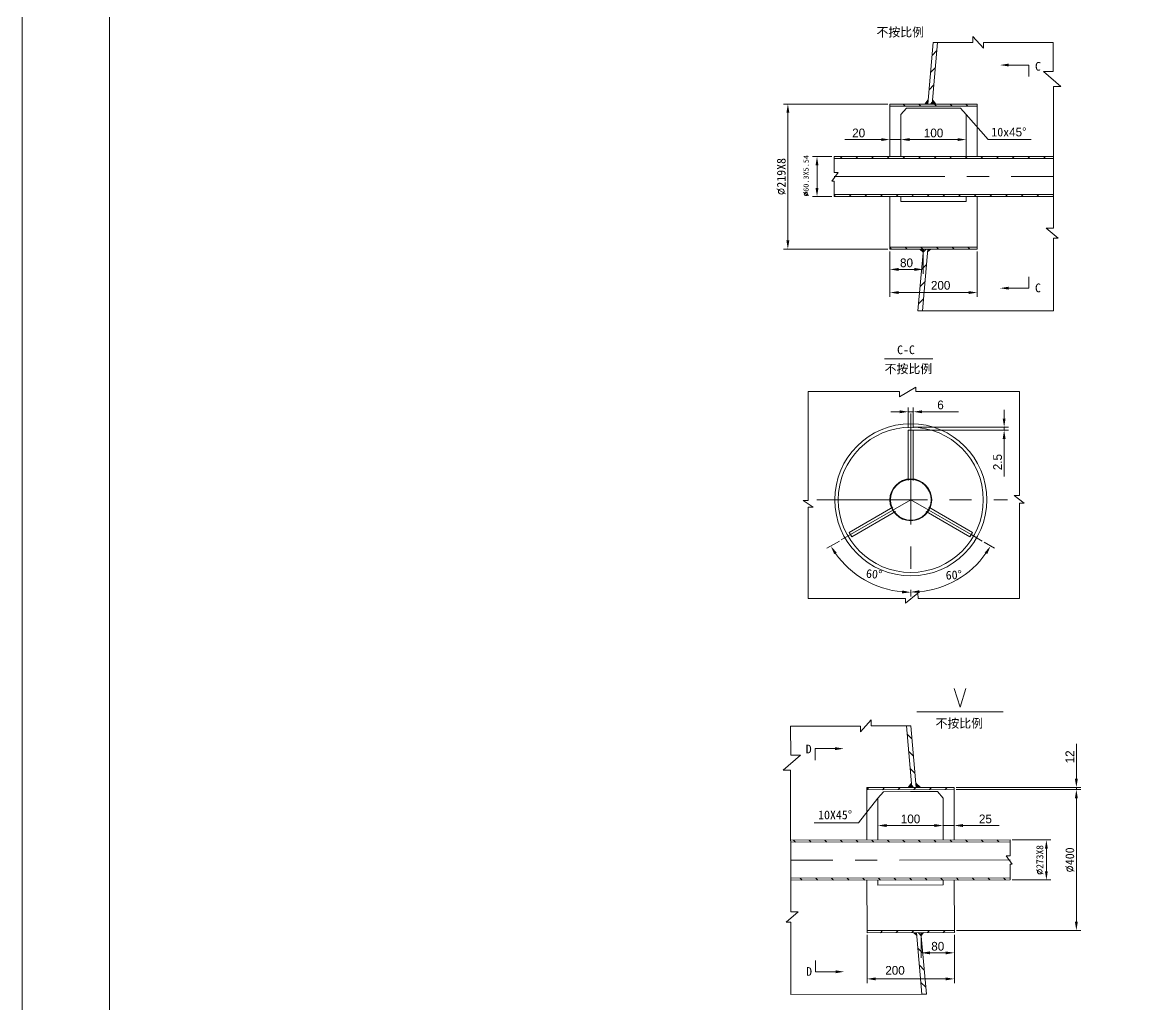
# Model space of a CAD drawing. Header units: millimetres. Extents: x 0 to 841, y 0 to 1189.
# Drawn here: x 0 to 318.3, y 454.5 to 736.2 of the extents above; entities that cross this region are included whole.
import ezdxf

# ---------------------------------------------------------------- set-up
doc = ezdxf.new("R2010")
doc.units = ezdxf.units.MM
doc.linetypes.add('CENTER', pattern=[50.8, 31.75, -6.35, 6.35, -6.35])
for name, color, linetype, lineweight in [('图层1', 6, 'CENTER', 5), ('图层2', 1, 'Continuous', 20), ('图层6', 7, 'Continuous', 5)]:
    doc.layers.add(name, color=color, linetype=linetype, lineweight=lineweight)
doc.styles.get("Standard").update_dxf_attribs({"font": 'SimSun.ttf'})

msp = doc.modelspace()

# ---------------------------------------------------------------- hatches: boundary and pattern name
at = {"layer": '图层2'}
h = msp.add_hatch(color=256, dxfattribs=at)
h.paths.add_polyline_path([(258.94, 712.72), (259.74, 712.72), (259.85, 713.94)])
h.paths.add_polyline_path([(260.99, 712.72), (262.08, 712.72), (261.1, 713.94)])
at = {"layer": '图层6'}
h = msp.add_hatch(dxfattribs=at)
h.set_pattern_fill('ANSI31', color=256, style=0)
h.set_pattern_definition([(45, (24.3073, -71.258), (-2.245064, 2.245064), [])])
h.paths.add_polyline_path([(262.54, 730.38), (261.29, 730.38), (259.74, 712.72), (260.99, 712.72)])
h.paths.add_polyline_path([(256.94, 653.46), (258.2, 653.46), (259.74, 671.11), (258.49, 671.11)])
h = msp.add_hatch(dxfattribs=at)
h.set_pattern_fill('ANSI31', color=256, angle=90, style=0)
h.paths.add_polyline_path([(273.93, 712.72), (248.88, 712.72), (248.88, 712.11), (273.93, 712.11)])
h.paths.add_polyline_path([(273.93, 671.73), (248.88, 671.73), (248.88, 671.11), (273.93, 671.11)])
h = msp.add_hatch(dxfattribs=at)
h.set_pattern_fill('ANSI31', color=256, style=0)
h.paths.add_polyline_path([(295.8, 697.65), (232.86, 697.65), (232.86, 697.08), (295.8, 697.08)])
h.paths.add_polyline_path([(295.8, 686.75), (232.86, 686.75), (232.86, 686.18), (295.8, 686.18)])
h = msp.add_hatch(color=256, dxfattribs=at)
h.paths.add_polyline_path([(258.49, 671.11), (257.49, 671.11), (258.41, 670.23)])
h.paths.add_polyline_path([(260.63, 671.11), (259.74, 671.11), (259.67, 670.31)])
h = msp.add_hatch(dxfattribs=at)
h.set_pattern_fill('ANSI31', color=256, style=0)
h.set_pattern_definition([(135.10067, (493.2475, -266.7882), (2.241116, 2.249005), [])])
h.paths.add_polyline_path([(255.18, 516.77), (256.44, 516.78), (254.86, 534.43), (253.61, 534.43)])
h.paths.add_polyline_path([(257.76, 475.17), (256.51, 475.17), (258.09, 457.52), (259.34, 457.52)])
h = msp.add_hatch(dxfattribs=at)
h.set_pattern_fill('ANSI31', color=256, style=0)
h.paths.add_polyline_path([(267.3, 516.8), (242.24, 516.75), (242.24, 516.14), (267.3, 516.18)])
h.paths.add_polyline_path([(267.37, 475.8), (242.32, 475.76), (242.32, 475.14), (267.37, 475.19)])
h = msp.add_hatch(color=256, dxfattribs=at)
h.paths.add_polyline_path([(255.08, 517.99), (254.1, 516.77), (255.18, 516.77)])
h.paths.add_polyline_path([(256.33, 517.99), (256.44, 516.78), (257.67, 516.78)])
h = msp.add_hatch(dxfattribs=at)
h.set_pattern_fill('ANSI31', color=256, angle=90, style=0)
h.paths.add_polyline_path([(283.34, 501.76), (283.34, 501.18), (220.41, 501.07), (220.41, 501.65)])
h.paths.add_polyline_path([(283.36, 490.86), (283.36, 490.28), (220.43, 490.17), (220.42, 490.75)])
h = msp.add_hatch(color=256, dxfattribs=at)
h.paths.add_polyline_path([(257.83, 474.37), (257.76, 475.17), (258.51, 475.17)])
h.paths.add_polyline_path([(255.62, 475.17), (256.51, 475.17), (256.58, 474.36)])

# ---------------------------------------------------------------- linework, layer by layer
at = {"layer": '图层1'}
for p, q in [((232.86, 691.92), (295.8, 691.92)), ((254.88, 623.96), (254.88, 574.1)), ((227.88, 599.25), (282.58, 599.25)), ((254.88, 599.25), (237.59, 589.27)), ((254.88, 599.25), (272.18, 589.27)), ((237.59, 589.27), (234.94, 587.74)), ((272.18, 589.27), (275.35, 587.44)), ((283.35, 496.02), (220.42, 495.91))]:
    msp.add_line(p, q, dxfattribs=at)
at = {"layer": '图层2'}
for p, q in [((259.74, 712.72), (261.29, 730.38)), ((260.99, 712.72), (262.54, 730.38)), ((288.71, 723.91), (288.71, 720.64)), ((259.85, 713.94), (258.94, 712.72)), ((261.1, 713.94), (262.08, 712.72)), ((248.88, 712.72), (273.93, 712.72)), ((248.88, 712.72), (248.88, 712.11)), ((248.88, 697.65), (248.88, 712.11)), ((248.88, 712.11), (273.93, 712.11)), ((252.04, 709.69), (253.64, 711.54)), ((253.64, 711.54), (261.41, 711.54)), ((269.17, 711.54), (261.41, 711.54)), ((270.78, 709.69), (269.17, 711.54)), ((273.93, 712.72), (273.93, 712.11)), ((273.93, 712.11), (273.93, 697.65)), ((252.04, 697.65), (252.04, 709.69)), ((252.04, 709.07), (252.04, 701.28)), ((270.78, 697.65), (270.78, 709.69)), ((270.78, 709.07), (270.78, 701.28)), ((232.86, 697.65), (295.8, 697.65)), ((232.86, 697.65), (232.86, 697.08)), ((232.86, 697.08), (295.8, 697.08)), ((232.86, 686.75), (295.8, 686.75)), ((232.86, 686.75), (232.86, 686.18)), ((232.86, 686.18), (295.8, 686.18)), ((248.88, 686.18), (248.88, 671.73)), ((252.04, 686.18), (252.04, 684.77)), ((252.04, 684.77), (270.78, 684.77)), ((270.78, 684.77), (270.78, 686.18)), ((273.93, 671.73), (273.93, 686.18)), ((248.88, 671.73), (273.93, 671.73)), ((248.88, 671.11), (248.88, 671.73)), ((273.93, 671.11), (273.93, 671.73)), ((248.88, 671.11), (273.93, 671.11)), ((258.49, 671.11), (256.94, 653.46)), ((258.41, 670.23), (257.49, 671.11)), ((259.74, 671.11), (258.2, 653.46)), ((259.67, 670.31), (260.63, 671.11)), ((288.71, 659.92), (288.71, 663.19)), ((254.17, 604.79), (254.17, 619.23)), ((254.17, 619.23), (255.6, 619.23)), ((255.6, 604.79), (255.6, 619.23)), ((249.73, 597.11), (237.23, 589.89)), ((250.45, 595.86), (237.94, 588.64)), ((259.32, 595.86), (271.82, 588.64)), ((260.04, 597.11), (272.54, 589.89)), ((237.94, 588.64), (237.23, 589.89)), ((272.54, 589.89), (271.82, 588.64)), ((255.18, 516.77), (253.61, 534.43)), ((254.86, 534.43), (253.61, 534.43)), ((256.44, 516.78), (254.86, 534.43)), ((227.45, 527.92), (227.45, 524.65)), ((267.3, 516.8), (242.24, 516.75)), ((242.24, 516.75), (242.24, 516.14)), ((267.3, 516.18), (242.24, 516.14)), ((242.24, 516.14), (242.27, 501.68)), ((255.08, 517.99), (254.1, 516.77)), ((262.53, 515.6), (254.77, 515.59)), ((256.33, 517.99), (257.67, 516.78)), ((264.15, 513.76), (262.53, 515.6)), ((267.3, 516.8), (267.3, 516.18)), ((267.33, 501.73), (267.3, 516.18)), ((245.41, 513.73), (247.01, 515.58)), ((245.41, 513.73), (245.41, 501.69)), ((247.01, 515.58), (254.77, 515.59)), ((264.15, 513.76), (264.15, 501.72)), ((283.34, 501.76), (220.41, 501.65)), ((283.34, 501.18), (220.41, 501.07)), ((283.36, 490.86), (220.42, 490.75)), ((283.36, 490.28), (220.43, 490.17)), ((242.32, 475.76), (242.29, 490.21)), ((245.45, 488.81), (245.45, 490.22)), ((264.19, 490.25), (264.19, 488.84)), ((267.35, 490.25), (267.37, 475.8)), ((264.19, 488.84), (245.45, 488.81)), ((267.37, 475.8), (242.32, 475.76)), ((242.32, 475.14), (242.32, 475.76)), ((267.37, 475.19), (242.32, 475.14)), ((256.58, 474.36), (255.62, 475.17)), ((256.51, 475.17), (258.09, 457.52)), ((257.76, 475.17), (259.34, 457.52)), ((257.83, 474.37), (258.51, 475.17)), ((267.37, 475.19), (267.37, 475.8)), ((227.56, 463.92), (227.55, 467.2))]:
    msp.add_line(p, q, dxfattribs=at)
at = {"layer": '图层2', "color": 0}
msp.add_lwpolyline([(25, 10), (831, 10), (831, 1179), (25, 1179)], close=True, dxfattribs=at)
at = {"layer": '图层2'}
for radius in [21.8, 20.8, 6, 5.83]:
    msp.add_circle((254.88, 599.25), radius, dxfattribs=at)
at = {"layer": '图层6'}
for p, q in [((272.64, 730.38), (272.64, 732.11)), ((272.64, 732.11), (275.7, 728.71)), ((261.29, 730.38), (262.54, 730.38)), ((262.54, 730.38), (272.64, 730.38)), ((275.7, 728.71), (275.7, 730.38)), ((275.7, 730.38), (295.73, 730.38)), ((295.73, 730.38), (295.73, 722.08)), ((288.71, 723.91), (282.98, 723.91)), ((295.73, 722.08), (292.92, 722.08)), ((292.92, 722.08), (297.93, 717.72)), ((297.93, 717.72), (295.8, 717.72)), ((295.8, 717.72), (295.8, 677.12)), ((248.25, 712.72), (218.37, 712.72)), ((219.62, 710.22), (219.62, 673.61)), ((270.78, 709.69), (277.03, 702.53)), ((252.04, 703.16), (252.04, 703.78)), ((246.38, 702.53), (235.96, 702.53)), ((252.04, 702.53), (248.88, 702.53)), ((248.88, 702.43), (248.88, 701.28)), ((254.54, 702.53), (268.28, 702.53)), ((254.54, 702.53), (257.04, 702.53)), ((277.03, 702.53), (289.42, 702.53)), ((232.24, 697.65), (226.73, 697.65)), ((232.86, 697.65), (232.86, 693.12)), ((227.98, 695.15), (227.98, 688.68)), ((234, 693.12), (232.26, 690.65)), ((232.26, 690.65), (232.86, 690.65)), ((232.86, 693.12), (234, 693.12)), ((232.86, 690.65), (232.86, 686.18)), ((232.24, 686.18), (226.73, 686.18)), ((295.8, 677.12), (293.68, 677.12)), ((293.68, 677.12), (297.1, 674.22)), ((297.1, 674.22), (295.8, 674.22)), ((295.8, 674.22), (295.8, 653.46)), ((248.25, 671.11), (218.37, 671.11)), ((248.88, 670.49), (248.88, 657.42)), ((248.88, 670.49), (248.88, 664.06)), ((258.41, 669.61), (258.41, 664.06)), ((273.93, 670.49), (273.93, 657.42)), ((251.38, 665.31), (255.91, 665.31)), ((288.71, 659.92), (282.98, 659.92)), ((251.38, 658.67), (271.43, 658.67)), ((256.94, 653.46), (258.2, 653.46)), ((295.8, 653.46), (258.2, 653.46)), ((247.35, 639.67), (261.18, 639.67)), ((225.45, 630.3), (251.67, 630.3)), ((225.45, 599.09), (225.45, 630.3)), ((251.67, 628.79), (256.36, 631.52)), ((251.67, 630.3), (251.67, 628.79)), ((256.36, 631.52), (256.36, 630.3)), ((256.36, 630.3), (286.08, 630.3)), ((286.08, 630.3), (286.08, 600.52)), ((251.67, 624.49), (249.17, 624.49)), ((254.17, 619.85), (254.17, 625.74)), ((254.17, 624.49), (255.6, 624.49)), ((255.6, 619.85), (255.6, 625.74)), ((258.1, 624.49), (268.52, 624.49)), ((281.65, 622.56), (281.65, 625.06)), ((255.51, 620.06), (282.9, 620.06)), ((255.51, 619.23), (282.9, 619.23)), ((281.65, 620.06), (281.65, 619.23)), ((281.65, 616.73), (281.65, 605.9)), ((226.9, 597.13), (224.03, 599.09)), ((224.03, 599.09), (225.45, 599.09)), ((286.08, 600.52), (284.52, 600.52)), ((284.52, 600.52), (287.39, 598.3)), ((225.45, 570.95), (225.45, 597.13)), ((225.45, 597.13), (226.9, 597.13)), ((287.39, 598.3), (286.08, 598.3)), ((286.08, 598.3), (286.08, 570.95)), ((234.4, 587.43), (230.84, 585.37)), ((275.89, 587.13), (278.87, 585.4)), ((254.88, 573.48), (254.88, 571.55)), ((254.88, 573.48), (254.88, 571.49)), ((253.36, 570.95), (225.45, 570.95)), ((256.88, 572.51), (253.36, 569.64)), ((253.36, 569.64), (253.36, 570.95)), ((257.01, 570.95), (256.88, 572.51)), ((286.08, 570.95), (257.01, 570.95)), ((267.36, 545.14), (269.01, 539.82)), ((270.67, 545.14), (269.01, 539.82)), ((256.63, 538.49), (281.39, 538.49)), ((243.51, 536.14), (240.45, 532.73)), ((243.51, 534.41), (243.51, 536.14)), ((240.45, 534.4), (220.42, 534.37)), ((220.42, 534.37), (220.43, 526.07)), ((240.45, 532.73), (240.45, 534.4)), ((253.61, 534.43), (243.51, 534.41)), ((302.37, 519.3), (302.37, 529.3)), ((223.25, 526.08), (218.23, 521.71)), ((220.43, 526.07), (223.25, 526.08)), ((227.45, 527.92), (233.18, 527.93)), ((218.23, 521.71), (220.37, 521.71)), ((220.37, 521.71), (220.44, 481.11)), ((267.92, 516.8), (303.62, 516.8)), ((267.92, 516.18), (303.62, 516.18)), ((267.92, 516.18), (303.62, 516.18)), ((302.37, 516.18), (302.37, 516.8)), ((245.41, 513.73), (239.89, 506.62)), ((302.37, 513.68), (302.37, 478.3)), ((302.37, 513.68), (302.37, 511.18)), ((239.89, 506.62), (227.17, 506.62)), ((267.32, 505.98), (267.32, 507.13)), ((267.32, 506.51), (267.32, 505.36)), ((247.93, 505.88), (261.67, 505.88)), ((261.67, 505.88), (259.17, 505.88)), ((264.17, 505.88), (267.32, 505.88)), ((269.82, 505.88), (280.24, 505.88)), ((283.34, 501.76), (283.35, 497.22)), ((283.34, 501.76), (283.34, 501.18)), ((283.96, 501.76), (295.02, 501.76)), ((282.21, 497.22), (283.96, 494.76)), ((283.35, 497.22), (282.21, 497.22)), ((293.77, 499.26), (293.77, 492.78)), ((283.35, 494.76), (283.36, 490.28)), ((283.96, 494.76), (283.35, 494.76)), ((283.36, 490.86), (283.36, 490.28)), ((283.99, 490.28), (295.02, 490.28)), ((222.56, 481.12), (219.15, 478.21)), ((220.44, 481.11), (222.56, 481.12)), ((219.15, 478.21), (220.45, 478.21)), ((220.45, 478.21), (220.48, 457.45)), ((242.32, 474.52), (242.32, 460.65)), ((257.84, 474.29), (257.83, 467.9)), ((267.37, 474.56), (267.37, 460.65)), ((268, 475.8), (303.62, 475.8)), ((267.37, 473.94), (267.37, 468.12)), ((264.87, 469.37), (260.34, 469.37)), ((227.56, 463.92), (233.29, 463.93)), ((244.82, 461.9), (264.87, 461.9)), ((220.48, 457.45), (258.09, 457.52)), ((259.34, 457.52), (258.09, 457.52))]:
    msp.add_line(p, q, dxfattribs=at)
msp.add_lwpolyline([(0, 0), (841, 0), (841, 1189), (0, 1189)], close=True, dxfattribs=at)
for radius, start, end in [(26.52, 215.4036, 264.5964), (26.45, 275.4176, 324.5824)]:
    msp.add_arc((254.88, 599.25), radius, start, end, dxfattribs=at)
for points in [[(282.98, 724.32), (282.98, 723.49), (280.48, 723.9)], [(219.2, 710.22), (220.04, 710.22), (219.62, 712.72)], [(246.38, 702.95), (246.38, 702.12), (248.88, 702.53)], [(254.54, 702.95), (254.54, 702.12), (252.04, 702.53)], [(254.54, 702.95), (254.54, 702.12), (252.04, 702.53)], [(268.28, 702.95), (268.28, 702.12), (270.78, 702.53)], [(227.56, 695.15), (228.39, 695.15), (227.98, 697.65)], [(227.56, 688.68), (228.39, 688.68), (227.98, 686.18)], [(219.2, 673.61), (220.04, 673.61), (219.62, 671.11)], [(251.38, 665.73), (251.38, 664.89), (248.88, 665.31)], [(255.91, 665.73), (255.91, 664.89), (258.41, 665.31)], [(251.38, 659.09), (251.38, 658.26), (248.88, 658.67)], [(271.43, 659.09), (271.43, 658.26), (273.93, 658.67)], [(282.98, 659.51), (282.98, 660.35), (280.48, 659.93)], [(251.67, 624.91), (251.67, 624.07), (254.17, 624.49)], [(258.1, 624.91), (258.1, 624.07), (255.6, 624.49)], [(281.23, 622.56), (282.07, 622.56), (281.65, 620.06)], [(281.23, 616.73), (282.07, 616.73), (281.65, 619.23)], [(232.92, 583.67), (233.62, 584.12), (231.92, 586)], [(276.09, 584.15), (276.79, 583.7), (277.79, 586.03)], [(252.41, 573.27), (252.37, 572.44), (254.88, 572.74)], [(257.4, 572.51), (257.36, 573.34), (254.88, 572.8)], [(233.18, 528.33), (233.18, 527.5), (235.68, 527.92)], [(301.95, 519.3), (302.79, 519.3), (302.37, 516.8)], [(301.95, 513.68), (302.79, 513.68), (302.37, 516.18)], [(301.95, 513.68), (302.79, 513.68), (302.37, 516.18)], [(247.93, 506.29), (247.93, 505.46), (245.43, 505.88)], [(261.67, 506.29), (261.67, 505.46), (264.17, 505.88)], [(261.67, 506.29), (261.67, 505.46), (264.17, 505.88)], [(269.82, 506.29), (269.82, 505.46), (267.32, 505.88)], [(293.35, 499.26), (294.18, 499.26), (293.77, 501.76)], [(293.35, 492.78), (294.18, 492.78), (293.77, 490.28)], [(301.95, 478.3), (302.79, 478.3), (302.37, 475.8)], [(260.34, 469.78), (260.34, 468.95), (257.84, 469.37)], [(264.87, 469.78), (264.87, 468.95), (267.37, 469.37)], [(233.29, 463.53), (233.29, 464.36), (235.79, 463.95)], [(244.82, 462.32), (244.82, 461.49), (242.32, 461.9)], [(264.87, 462.32), (264.87, 461.49), (267.37, 461.9)]]:
    msp.add_solid(points, dxfattribs=at)

# ---------------------------------------------------------------- texts
at = {"layer": '图层6', "char_height": 2.5}
for s, insert, attachment_point in [('{\\fￋￎￌﾣﾤ|b0|i0|c134|p54;不按比例}', (245.04, 734.57), 1), ('{\\fￋￎￌﾣﾤ|b0|i0|c134|p54;20}', (239.92, 704.41), 5), ('{\\fￋￎￌﾣﾤ|b0|i0|c134|p54;100}', (261.41, 704.41), 5), ('10x{\\f??|b0|i0|c0|p54;45}%%d', (277.98, 705.94), 1), ('{\\fￋￎￌﾣﾤ|b0|i0|c134|p54;80}', (253.65, 667.18), 5), ('{\\fￋￎￌﾣﾤ|b0|i0|c134|p54;200}', (263.44, 660.73), 5), ('C', (290.51, 661.26), 1), ('C-C', (250.94, 643.51), 1), ('{\\fￋￎￌﾣﾤ|b0|i0|c134|p54;不按比例}', (247.38, 638.03), 1), ('{\\fￋￎￌﾣﾤ|b0|i0|c134|p54;6}', (263.4, 626.44), 5), ('{\\fￋￎￌﾣﾤ|b0|i0|c134|p54;不按比例}', (261.96, 536.41), 1), ('D', (224.74, 529.05), 1), ('{\\fￋￎￌﾣﾤ|b0|i0|c134|p54;100}', (254.8, 507.75), 5), ('{\\fￋￎￌﾣﾤ|b0|i0|c134|p54;25}', (276.28, 507.75), 5), ('{\\fￋￎￌﾣﾤ|b0|i0|c134|p54;80}', (262.61, 471.24), 5), ('{\\fￋￎￌﾣﾤ|b0|i0|c134|p54;200}', (250.35, 464.34), 5)]:
    msp.add_mtext(s, dxfattribs=dict(at, insert=insert, attachment_point=attachment_point))
at = {"layer": '图层6', "extrusion": (0, 0, -1), "char_height": 2.5, "attachment_point": 1}
for s, insert, text_direction in [('C', (290.51, 722.28), (1, 0, 0)), ('D', (224.86, 462.78), (0.999994, 0.003514, 0))]:
    msp.add_mtext(s, dxfattribs=dict(at, insert=insert, text_direction=text_direction))
at = {"layer": '图层6', "attachment_point": 5}
for s, insert, char_height, rotation in [('{\\Ftxt.shx;%%c}219X8', (217.75, 691.92), 2.5, 90), ('{\\Ftxt.shx;%%c}60.3X5.54', (224.84, 692.19), 1.5, 90), ('{\\fￋￎￌﾣﾤ|b0|i0|c134|p54;2.5}', (279.78, 610.06), 2.5, 90), ('60°', (244.38, 577.96), 2.5, 354.8731), ('60°', (267.22, 577.7), 2.5, 2.3546), ('{\\fￋￎￌﾣﾤ|b0|i0|c134|p54;12}', (300.5, 525.55), 2.5, 90), ('{\\Ftxt.shx;%%c}273X8', (291.89, 496.02), 2, 90), ('{\\Ftxt.shx;%%c}400', (300.5, 495.99), 2.5, 90)]:
    msp.add_mtext(s, dxfattribs=dict(at, insert=insert, char_height=char_height, rotation=rotation))
at = {"layer": '图层6', "insert": (228.29, 510.17), "char_height": 2.5, "width": 0.1871, "attachment_point": 1}
msp.add_mtext('10X45%%d', dxfattribs=at)

doc.saveas('drawing.dxf')
